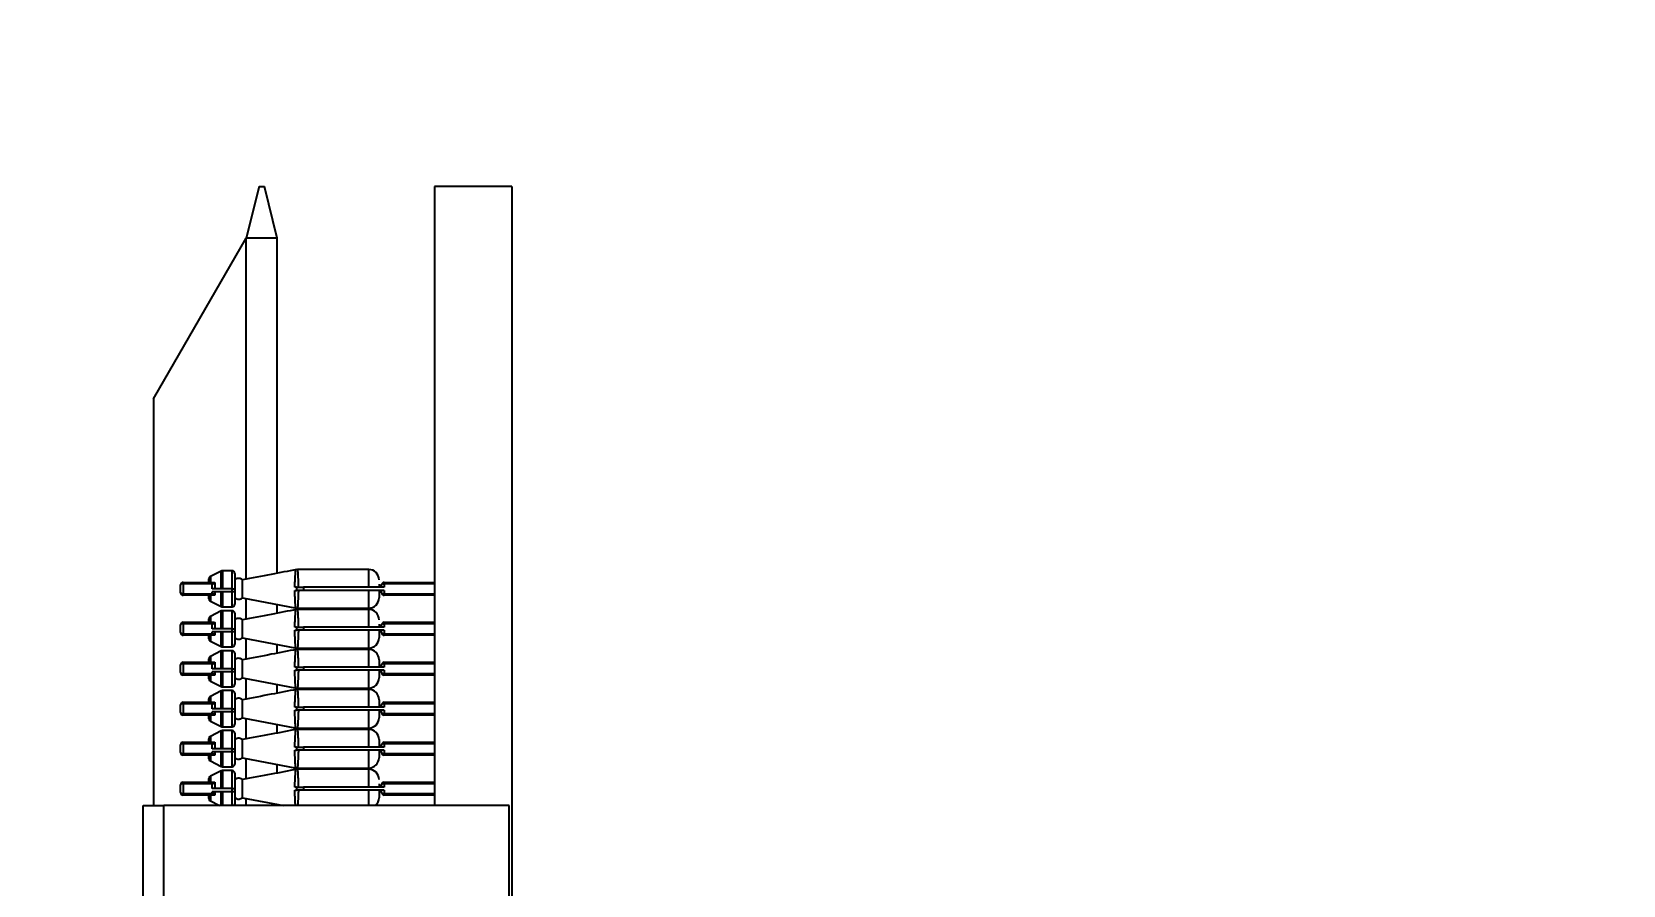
# Model space of a CAD drawing. Header units: millimetres. Extents: x 10 to 584, y 10 to 410.
# Drawn here: x 103.39 to 123.98, y 326.15 to 337.18 of the extents above; entities that cross this region are included whole.
import ezdxf

# ---------------------------------------------------------------- set-up
doc = ezdxf.new("R2010")
doc.units = ezdxf.units.MM
doc.layers.add('2', color=1, linetype='Continuous')
doc.styles.add('SLDTEXTSTYLE0', font='TXT', dxfattribs={"width": 0.7})
doc.dimstyles.new('SLDDIMSTYLE0', dxfattribs={"dimtxt": 3.5, "dimasz": 3.5, "dimexe": 0, "dimexo": 0.0625, "dimgap": 0.875, "dimtad": 1, "dimlfac": 15, "dimrnd": 1e-09, "dimzin": 12, "dimdsep": 46, "dimtxsty": 'SLDTEXTSTYLE0', "dimsah": 1, "dimcen": 0.09, "dimadec": 0, "dimazin": 3, "dimtfac": 1, "dimtofl": 0, "dimtmove": 0, "dimatfit": 3, "dimfxl": 0, "dimfrac": 2, "dimtolj": 1, "dimtzin": 12, "dimarcsym": 0})

# ---------------------------------------------------------------- blocks, each defined once
blk = doc.blocks.new('_D')
at = {"layer": '2', "color": 1}
for p, q in [((167.502, 346.778), (43.502, 346.778)), ((44.502, 346.778), (44.502, 225.845)), ((181.576, 225.845), (43.502, 225.845))]:
    blk.add_line(p, q, dxfattribs=at)
for points in [[(44.502, 346.778), (43.963, 343.278), (45.04, 343.278)], [(44.502, 225.845), (45.04, 229.345), (43.963, 229.345)]]:
    blk.add_solid(points, dxfattribs=at)
at = {"layer": '2', "color": 1, "insert": (39.99, 278.663), "char_height": 3.5, "attachment_point": 1, "rotation": 90, "style": 'SLDTEXTSTYLE0'}
blk.add_mtext('1814', dxfattribs=at)

msp = doc.modelspace()

# ---------------------------------------------------------------- linework, layer by layer
at = {"color": 7, "linetype": 'Continuous', "lineweight": 25}
for p, q in [((106.33516, 335.17831), (106.16849, 334.51165)), ((106.33516, 335.17831), (106.40183, 335.17831)), ((106.56849, 334.51165), (106.40183, 335.17831)), ((109.60183, 335.17831), (108.60183, 335.17831)), ((108.60183, 335.17831), (108.60183, 327.17742)), ((109.60183, 335.17831), (109.60183, 298.67831)), ((104.96849, 332.43319), (106.16849, 334.51165)), ((106.16849, 330.10435), (106.16849, 334.51165)), ((106.56849, 334.51165), (106.16849, 334.51165)), ((106.56849, 330.17977), (106.56849, 334.51165)), ((104.96849, 332.43319), (104.96849, 327.17742)), ((105.84479, 330.20813), (105.70359, 330.13753)), ((105.98516, 330.21165), (105.85969, 330.21165)), ((106.01849, 330.17831), (106.01849, 329.97831)), ((106.80585, 330.2238), (106.80594, 330.2258)), ((106.83141, 330.22733), (106.80619, 330.22392)), ((107.75183, 330.22831), (106.83128, 330.22831)), ((105.31849, 330.02784), (105.31849, 330.02831)), ((105.31849, 329.92879), (105.31849, 330.02784)), ((105.31849, 329.92831), (105.31849, 329.92879)), ((105.35183, 330.06165), (105.35183, 330.04165)), ((105.35183, 330.06165), (105.7568, 330.06165)), ((105.35183, 330.04165), (105.35183, 329.91498)), ((105.72625, 330.04165), (105.35183, 330.04165)), ((105.68516, 330.06165), (105.68516, 330.10771)), ((105.72625, 329.97831), (105.72625, 330.04165)), ((105.98516, 329.97831), (105.72625, 329.97831)), ((105.72625, 329.91498), (105.72625, 329.93831)), ((105.98516, 329.93831), (105.72625, 329.93831)), ((105.7568, 330.06165), (105.75934, 330.06165)), ((105.75934, 330.06165), (105.75958, 330.06145)), ((105.75958, 330.06145), (105.75958, 329.97831)), ((105.75958, 329.93831), (105.75958, 329.89518)), ((105.98516, 329.93831), (105.98516, 329.97831)), ((105.98516, 329.97831), (106.01849, 329.97831)), ((106.01849, 329.93831), (105.98516, 329.93831)), ((106.01849, 329.97831), (106.01849, 329.93831)), ((106.01849, 329.93831), (106.01849, 329.77831)), ((106.79662, 329.95831), (106.81849, 329.95831)), ((106.81849, 329.99831), (106.79671, 329.99831)), ((106.81849, 329.99831), (106.81849, 329.95831)), ((107.95183, 329.99831), (106.90968, 329.99831)), ((107.95183, 329.95831), (106.90968, 329.95831)), ((107.91849, 329.99831), (107.91849, 330.02831)), ((107.91849, 329.92831), (107.91849, 329.95831)), ((107.95183, 330.06165), (108.60183, 330.06165)), ((107.95183, 330.04165), (107.95183, 329.99831)), ((108.60183, 330.04165), (107.95183, 330.04165)), ((107.95183, 329.95831), (107.95183, 329.91498)), ((105.35183, 329.91498), (105.35183, 329.89498)), ((105.35183, 329.91498), (105.72625, 329.91498)), ((105.7568, 329.89498), (105.35183, 329.89498)), ((105.68516, 329.84892), (105.68516, 329.89498)), ((105.70359, 329.8191), (105.84479, 329.7485)), ((105.75934, 329.89498), (105.7568, 329.89498)), ((105.75958, 329.89518), (105.75934, 329.89498)), ((105.85969, 329.74498), (105.98516, 329.74498)), ((106.11849, 329.86165), (106.81849, 329.72847)), ((106.16849, 329.58768), (106.16849, 329.85214)), ((106.56849, 329.6631), (106.56849, 329.77604)), ((106.80585, 329.73275), (106.80594, 329.73082)), ((106.83141, 329.71067), (106.80619, 329.70726)), ((106.83128, 329.72831), (107.75183, 329.72831)), ((107.75183, 329.71165), (106.83128, 329.71165)), ((107.95183, 329.91498), (108.60183, 329.91498)), ((108.60183, 329.89498), (107.95183, 329.89498)), ((105.31849, 329.51117), (105.31849, 329.51165)), ((105.31849, 329.41212), (105.31849, 329.51117)), ((105.35183, 329.54498), (105.35183, 329.52498)), ((105.35183, 329.54498), (105.7568, 329.54498)), ((105.72625, 329.52498), (105.35183, 329.52498)), ((105.35183, 329.52498), (105.35183, 329.39831)), ((105.68516, 329.54498), (105.68516, 329.59105)), ((105.84479, 329.69146), (105.70359, 329.62086)), ((105.72625, 329.46165), (105.72625, 329.52498)), ((105.7568, 329.54498), (105.75934, 329.54498)), ((105.75934, 329.54498), (105.75958, 329.54478)), ((105.75958, 329.54478), (105.75958, 329.46165)), ((105.98516, 329.69498), (105.85969, 329.69498)), ((106.01849, 329.66165), (106.01849, 329.46165)), ((106.80585, 329.70713), (106.80594, 329.70913)), ((107.91849, 329.48165), (107.91849, 329.51165)), ((107.95183, 329.54498), (108.60183, 329.54498)), ((108.60183, 329.52498), (107.95183, 329.52498)), ((107.95183, 329.52498), (107.95183, 329.48165)), ((105.31849, 329.41165), (105.31849, 329.41212)), ((105.35183, 329.39831), (105.35183, 329.37831)), ((105.35183, 329.39831), (105.72625, 329.39831)), ((105.7568, 329.37831), (105.35183, 329.37831)), ((105.68516, 329.33225), (105.68516, 329.37831)), ((105.70359, 329.30243), (105.84479, 329.23183)), ((105.98516, 329.46165), (105.72625, 329.46165)), ((105.72625, 329.39831), (105.72625, 329.42165)), ((105.98516, 329.42165), (105.72625, 329.42165)), ((105.75934, 329.37831), (105.7568, 329.37831)), ((105.75958, 329.37852), (105.75934, 329.37831)), ((105.75958, 329.42165), (105.75958, 329.37852)), ((105.98516, 329.42165), (105.98516, 329.46165)), ((105.98516, 329.46165), (106.01849, 329.46165)), ((106.01849, 329.42165), (105.98516, 329.42165)), ((106.01849, 329.46165), (106.01849, 329.42165)), ((106.01849, 329.42165), (106.01849, 329.26165)), ((106.11849, 329.34498), (106.81849, 329.21181)), ((106.16849, 329.07101), (106.16849, 329.33547)), ((106.79662, 329.44165), (106.81849, 329.44165)), ((106.81849, 329.48165), (106.79671, 329.48165)), ((106.81849, 329.48165), (106.81849, 329.44165)), ((107.95183, 329.48165), (106.90968, 329.48165)), ((107.95183, 329.44165), (106.90968, 329.44165)), ((107.91849, 329.41165), (107.91849, 329.44165)), ((107.95183, 329.44165), (107.95183, 329.39831)), ((107.95183, 329.39831), (108.60183, 329.39831)), ((108.60183, 329.37831), (107.95183, 329.37831)), ((105.84479, 329.17479), (105.70359, 329.10419)), ((105.85969, 329.22831), (105.98516, 329.22831)), ((105.98516, 329.17831), (105.85969, 329.17831)), ((106.01849, 329.14498), (106.01849, 328.94498)), ((106.56849, 329.14643), (106.56849, 329.25937)), ((106.80585, 329.21608), (106.80594, 329.21415)), ((106.80585, 329.19047), (106.80594, 329.19247)), ((106.83141, 329.194), (106.80619, 329.19059)), ((106.83128, 329.21165), (107.75183, 329.21165)), ((107.75183, 329.19498), (106.83128, 329.19498)), ((105.31849, 328.99451), (105.31849, 328.99498)), ((105.31849, 328.89545), (105.31849, 328.99451)), ((105.31849, 328.89498), (105.31849, 328.89545)), ((105.35183, 329.02831), (105.35183, 329.00831)), ((105.35183, 329.02831), (105.7568, 329.02831)), ((105.72625, 329.00831), (105.35183, 329.00831)), ((105.35183, 329.00831), (105.35183, 328.88165)), ((105.68516, 329.02831), (105.68516, 329.07438)), ((105.72625, 328.94498), (105.72625, 329.00831)), ((105.98516, 328.94498), (105.72625, 328.94498)), ((105.72625, 328.88165), (105.72625, 328.90498)), ((105.98516, 328.90498), (105.72625, 328.90498)), ((105.7568, 329.02831), (105.75934, 329.02831)), ((105.75934, 329.02831), (105.75958, 329.02811)), ((105.75958, 329.02811), (105.75958, 328.94498)), ((105.75958, 328.90498), (105.75958, 328.86185)), ((105.98516, 328.90498), (105.98516, 328.94498)), ((105.98516, 328.94498), (106.01849, 328.94498)), ((106.01849, 328.90498), (105.98516, 328.90498)), ((106.01849, 328.94498), (106.01849, 328.90498)), ((106.01849, 328.90498), (106.01849, 328.74498)), ((106.79662, 328.92498), (106.81849, 328.92498)), ((106.81849, 328.96498), (106.79671, 328.96498)), ((106.81849, 328.96498), (106.81849, 328.92498)), ((107.95183, 328.96498), (106.90968, 328.96498)), ((107.95183, 328.92498), (106.90968, 328.92498)), ((107.91849, 328.96498), (107.91849, 328.99498)), ((107.91849, 328.89498), (107.91849, 328.92498)), ((107.95183, 329.02831), (108.60183, 329.02831)), ((107.95183, 329.00831), (107.95183, 328.96498)), ((108.60183, 329.00831), (107.95183, 329.00831)), ((107.95183, 328.92498), (107.95183, 328.88165)), ((105.35183, 328.88165), (105.35183, 328.86165)), ((105.35183, 328.88165), (105.72625, 328.88165)), ((105.7568, 328.86165), (105.35183, 328.86165)), ((105.68516, 328.81558), (105.68516, 328.86165)), ((105.70359, 328.78577), (105.84479, 328.71517)), ((105.75934, 328.86165), (105.7568, 328.86165)), ((105.75958, 328.86185), (105.75934, 328.86165)), ((105.85969, 328.71165), (105.98516, 328.71165)), ((106.11849, 328.82832), (106.81849, 328.69514)), ((106.16849, 328.55435), (106.16849, 328.8188)), ((106.56849, 328.62977), (106.56849, 328.7427)), ((106.80585, 328.69941), (106.80594, 328.69749)), ((106.83128, 328.69498), (107.75183, 328.69498)), ((107.95183, 328.88165), (108.60183, 328.88165)), ((108.60183, 328.86165), (107.95183, 328.86165)), ((105.31849, 328.47784), (105.31849, 328.47831)), ((105.31849, 328.37879), (105.31849, 328.47784)), ((105.35183, 328.51165), (105.35183, 328.49165)), ((105.35183, 328.51165), (105.7568, 328.51165)), ((105.35183, 328.49165), (105.35183, 328.36498)), ((105.72625, 328.49165), (105.35183, 328.49165)), ((105.68516, 328.51165), (105.68516, 328.55771)), ((105.84479, 328.65813), (105.70359, 328.58753)), ((105.72625, 328.42831), (105.72625, 328.49165)), ((105.7568, 328.51165), (105.75934, 328.51165)), ((105.75934, 328.51165), (105.75958, 328.51145)), ((105.75958, 328.51145), (105.75958, 328.42831)), ((105.98516, 328.66165), (105.85969, 328.66165)), ((106.01849, 328.62831), (106.01849, 328.42831)), ((106.80585, 328.6738), (106.80594, 328.6758)), ((106.83141, 328.67733), (106.80619, 328.67392)), ((107.75183, 328.67831), (106.83128, 328.67831)), ((107.91849, 328.44831), (107.91849, 328.47831)), ((107.95183, 328.51165), (108.60183, 328.51165)), ((107.95183, 328.49165), (107.95183, 328.44831)), ((108.60183, 328.49165), (107.95183, 328.49165)), ((105.31849, 328.37831), (105.31849, 328.37879)), ((105.35183, 328.36498), (105.35183, 328.34498)), ((105.35183, 328.36498), (105.72625, 328.36498)), ((105.7568, 328.34498), (105.35183, 328.34498)), ((105.68516, 328.29892), (105.68516, 328.34498)), ((105.98516, 328.42831), (105.72625, 328.42831)), ((105.98516, 328.38831), (105.72625, 328.38831)), ((105.72625, 328.36498), (105.72625, 328.38831)), ((105.75934, 328.34498), (105.7568, 328.34498)), ((105.75958, 328.34518), (105.75934, 328.34498)), ((105.75958, 328.38831), (105.75958, 328.34518)), ((105.98516, 328.38831), (105.98516, 328.42831)), ((105.98516, 328.42831), (106.01849, 328.42831)), ((106.01849, 328.38831), (105.98516, 328.38831)), ((106.01849, 328.42831), (106.01849, 328.38831)), ((106.01849, 328.38831), (106.01849, 328.22831)), ((106.11849, 328.31165), (106.81849, 328.17847)), ((106.16849, 328.03768), (106.16849, 328.30214)), ((106.79662, 328.40831), (106.81849, 328.40831)), ((106.81849, 328.44831), (106.79671, 328.44831)), ((106.81849, 328.44831), (106.81849, 328.40831)), ((107.95183, 328.44831), (106.90968, 328.44831)), ((107.95183, 328.40831), (106.90968, 328.40831)), ((107.91849, 328.37831), (107.91849, 328.40831)), ((107.95183, 328.40831), (107.95183, 328.36498)), ((107.95183, 328.36498), (108.60183, 328.36498)), ((108.60183, 328.34498), (107.95183, 328.34498)), ((105.70359, 328.2691), (105.84479, 328.1985)), ((105.84479, 328.14146), (105.70359, 328.07086)), ((105.85969, 328.19498), (105.98516, 328.19498)), ((105.98516, 328.14498), (105.85969, 328.14498)), ((106.01849, 328.11165), (106.01849, 327.91165)), ((106.56849, 328.1131), (106.56849, 328.22604)), ((106.80585, 328.18275), (106.80594, 328.18082)), ((106.80585, 328.15713), (106.80594, 328.15913)), ((106.83141, 328.16067), (106.80619, 328.15726)), ((106.83128, 328.17831), (107.75183, 328.17831)), ((107.75183, 328.16165), (106.83128, 328.16165)), ((105.31849, 327.96117), (105.31849, 327.96165)), ((105.31849, 327.86212), (105.31849, 327.96117)), ((105.31849, 327.86165), (105.31849, 327.86212)), ((105.35183, 327.99498), (105.35183, 327.97498)), ((105.35183, 327.99498), (105.7568, 327.99498)), ((105.72625, 327.97498), (105.35183, 327.97498)), ((105.35183, 327.97498), (105.35183, 327.84831)), ((105.68516, 327.99498), (105.68516, 328.04105)), ((105.72625, 327.91165), (105.72625, 327.97498)), ((105.98516, 327.91165), (105.72625, 327.91165)), ((105.72625, 327.84831), (105.72625, 327.87165)), ((105.98516, 327.87165), (105.72625, 327.87165)), ((105.7568, 327.99498), (105.75934, 327.99498)), ((105.75934, 327.99498), (105.75958, 327.99478)), ((105.75958, 327.99478), (105.75958, 327.91165)), ((105.75958, 327.87165), (105.75958, 327.82852)), ((105.98516, 327.87165), (105.98516, 327.91165)), ((105.98516, 327.91165), (106.01849, 327.91165)), ((106.01849, 327.87165), (105.98516, 327.87165)), ((106.01849, 327.91165), (106.01849, 327.87165)), ((106.01849, 327.87165), (106.01849, 327.71165)), ((106.79662, 327.89165), (106.81849, 327.89165)), ((106.81849, 327.93165), (106.79671, 327.93165)), ((106.81849, 327.93165), (106.81849, 327.89165)), ((107.95183, 327.93165), (106.90968, 327.93165)), ((107.95183, 327.89165), (106.90968, 327.89165)), ((107.91849, 327.93165), (107.91849, 327.96165)), ((107.91849, 327.86165), (107.91849, 327.89165)), ((107.95183, 327.99498), (108.60183, 327.99498)), ((107.95183, 327.97498), (107.95183, 327.93165)), ((108.60183, 327.97498), (107.95183, 327.97498)), ((107.95183, 327.89165), (107.95183, 327.84831)), ((105.35183, 327.84831), (105.35183, 327.82831)), ((105.35183, 327.84831), (105.72625, 327.84831)), ((105.7568, 327.82831), (105.35183, 327.82831)), ((105.68516, 327.78225), (105.68516, 327.82831)), ((105.70359, 327.75243), (105.84479, 327.68183)), ((105.75934, 327.82831), (105.7568, 327.82831)), ((105.75958, 327.82852), (105.75934, 327.82831)), ((105.85969, 327.67831), (105.98516, 327.67831)), ((106.11849, 327.79498), (106.81849, 327.66181)), ((106.16849, 327.52101), (106.16849, 327.78547)), ((106.56849, 327.59643), (106.56849, 327.70937)), ((106.80585, 327.66608), (106.80594, 327.66415)), ((106.83128, 327.66165), (107.75183, 327.66165)), ((107.95183, 327.84831), (108.60183, 327.84831)), ((108.60183, 327.82831), (107.95183, 327.82831)), ((105.35183, 327.47831), (105.35183, 327.45831)), ((105.35183, 327.47831), (105.7568, 327.47831)), ((105.72625, 327.45831), (105.35183, 327.45831)), ((105.35183, 327.45831), (105.35183, 327.33165)), ((105.68516, 327.47831), (105.68516, 327.52438)), ((105.84479, 327.62479), (105.70359, 327.55419)), ((105.72625, 327.39498), (105.72625, 327.45831)), ((105.7568, 327.47831), (105.75934, 327.47831)), ((105.75934, 327.47831), (105.75958, 327.47811)), ((105.75958, 327.47811), (105.75958, 327.39498)), ((105.98516, 327.62831), (105.85969, 327.62831)), ((106.01849, 327.59498), (106.01849, 327.39498)), ((106.80585, 327.64047), (106.80594, 327.64247)), ((106.83141, 327.644), (106.80619, 327.64059)), ((107.75183, 327.64498), (106.83128, 327.64498)), ((107.95183, 327.47831), (108.60183, 327.47831)), ((107.95183, 327.45831), (107.95183, 327.41498)), ((108.60183, 327.45831), (107.95183, 327.45831)), ((105.31849, 327.44451), (105.31849, 327.44498)), ((105.31849, 327.34545), (105.31849, 327.44451)), ((105.31849, 327.34498), (105.31849, 327.34545)), ((105.35183, 327.33165), (105.72625, 327.33165)), ((105.35183, 327.33165), (105.35183, 327.31165)), ((105.7568, 327.31165), (105.35183, 327.31165)), ((105.68516, 327.26558), (105.68516, 327.31165)), ((105.98516, 327.39498), (105.72625, 327.39498)), ((105.72625, 327.33165), (105.72625, 327.35498)), ((105.98516, 327.35498), (105.72625, 327.35498)), ((105.75934, 327.31165), (105.7568, 327.31165)), ((105.75958, 327.31185), (105.75934, 327.31165)), ((105.75958, 327.35498), (105.75958, 327.31185)), ((105.98516, 327.35498), (105.98516, 327.39498)), ((105.98516, 327.39498), (106.01849, 327.39498)), ((106.01849, 327.35498), (105.98516, 327.35498)), ((106.01849, 327.39498), (106.01849, 327.35498)), ((106.01849, 327.35498), (106.01849, 327.19498)), ((106.11849, 327.27832), (106.64879, 327.17742)), ((106.16849, 327.17742), (106.16849, 327.2688)), ((106.79662, 327.37498), (106.81849, 327.37498)), ((106.81849, 327.41498), (106.79671, 327.41498)), ((106.81849, 327.41498), (106.81849, 327.37498)), ((107.95183, 327.41498), (106.90968, 327.41498)), ((107.95183, 327.37498), (106.90968, 327.37498)), ((107.91849, 327.41498), (107.91849, 327.44498)), ((107.91849, 327.34498), (107.91849, 327.37498)), ((107.95183, 327.37498), (107.95183, 327.33165)), ((107.95183, 327.33165), (108.60183, 327.33165)), ((108.60183, 327.31165), (107.95183, 327.31165)), ((104.83516, 327.17742), (105.10183, 327.17742)), ((104.83516, 325.84409), (104.83516, 327.17742)), ((105.10183, 325.84409), (105.10183, 327.17742)), ((109.56849, 327.17742), (105.10183, 327.17742)), ((105.70359, 327.23577), (105.82027, 327.17742)), ((106.56849, 327.17742), (106.56849, 327.1927)), ((109.56849, 325.84409), (109.56849, 327.17742))]:
    msp.add_line(p, q, dxfattribs=at)
at = {"color": 59, "linetype": 'Continuous', "lineweight": 25}
for p, q in [((105.70359, 330.13753), (105.70359, 330.06165)), ((105.84479, 329.97831), (105.84479, 330.20813)), ((105.85969, 330.21165), (105.85969, 329.97831)), ((105.98516, 329.97831), (105.98516, 330.21165)), ((105.84479, 329.7485), (105.84479, 329.93831)), ((105.85969, 329.93831), (105.85969, 329.74498)), ((105.98516, 329.74498), (105.98516, 329.93831)), ((105.70359, 329.89498), (105.70359, 329.8191)), ((105.70359, 329.62086), (105.70359, 329.54498)), ((105.84479, 329.46165), (105.84479, 329.69146)), ((105.85969, 329.69498), (105.85969, 329.46165)), ((105.98516, 329.46165), (105.98516, 329.69498)), ((105.70359, 329.37831), (105.70359, 329.30243)), ((105.84479, 329.23183), (105.84479, 329.42165)), ((105.85969, 329.42165), (105.85969, 329.22831)), ((105.98516, 329.22831), (105.98516, 329.42165)), ((105.70359, 329.10419), (105.70359, 329.02831)), ((105.84479, 328.94498), (105.84479, 329.17479)), ((105.85969, 329.17831), (105.85969, 328.94498)), ((105.98516, 328.94498), (105.98516, 329.17831)), ((105.84479, 328.71517), (105.84479, 328.90498)), ((105.85969, 328.90498), (105.85969, 328.71165)), ((105.98516, 328.71165), (105.98516, 328.90498)), ((105.70359, 328.86165), (105.70359, 328.78577)), ((105.70359, 328.58753), (105.70359, 328.51165)), ((105.84479, 328.42831), (105.84479, 328.65813)), ((105.85969, 328.66165), (105.85969, 328.42831)), ((105.98516, 328.42831), (105.98516, 328.66165)), ((105.70359, 328.34498), (105.70359, 328.2691)), ((105.84479, 328.1985), (105.84479, 328.38831)), ((105.85969, 328.38831), (105.85969, 328.19498)), ((105.98516, 328.19498), (105.98516, 328.38831)), ((105.70359, 328.07086), (105.70359, 327.99498)), ((105.84479, 327.91165), (105.84479, 328.14146)), ((105.85969, 328.14498), (105.85969, 327.91165)), ((105.98516, 327.91165), (105.98516, 328.14498)), ((105.84479, 327.68183), (105.84479, 327.87165)), ((105.85969, 327.87165), (105.85969, 327.67831)), ((105.98516, 327.67831), (105.98516, 327.87165)), ((105.70359, 327.82831), (105.70359, 327.75243)), ((105.70359, 327.55419), (105.70359, 327.47831)), ((105.84479, 327.39498), (105.84479, 327.62479)), ((105.85969, 327.62831), (105.85969, 327.39498)), ((105.98516, 327.39498), (105.98516, 327.62831)), ((105.70359, 327.31165), (105.70359, 327.23577)), ((105.84479, 327.17742), (105.84479, 327.35498)), ((105.85969, 327.35498), (105.85969, 327.17742)), ((105.98516, 327.17742), (105.98516, 327.35498))]:
    msp.add_line(p, q, dxfattribs=at)
at = {"color": 7, "linetype": 'Continuous', "lineweight": 25}
for centre, radius, start, end in [((105.71849, 330.10771), 0.03333, 116.565051, 180), ((105.85969, 330.17831), 0.03333, 90, 116.565051), ((105.98516, 330.17831), 0.03333, 0, 90), ((107.75183, 330.09498), 0.13333, 0, 89.982121), ((105.35183, 330.02831), 0.03333, 90, 180), ((105.35183, 329.92831), 0.03333, 180, 270), ((105.72625, 330.07498), 0.03333, 270, 336.421822), ((107.95183, 330.02831), 0.03333, 135.572996, 180), ((107.95183, 329.92831), 0.03333, 180, 224.427004), ((107.95183, 330.02831), 0.03333, 90, 135.572996), ((107.95183, 330.07498), 0.03333, 224.427004, 270), ((105.71849, 329.84892), 0.03333, 180, 243.434949), ((105.72625, 329.88165), 0.03333, 23.578178, 90), ((105.85969, 329.77831), 0.03333, 243.434949, 270), ((105.98516, 329.77831), 0.03333, 270, 0), ((107.75183, 329.86165), 0.13333, 269.982121, 0), ((107.75183, 329.57831), 0.13333, 0, 89.982121), ((107.95183, 329.88165), 0.03333, 90, 135.572996), ((107.95183, 329.92831), 0.03333, 224.427004, 270), ((105.35183, 329.51165), 0.03333, 90, 180), ((105.71849, 329.59105), 0.03333, 116.565051, 180), ((105.72625, 329.55831), 0.03333, 270, 336.421822), ((105.85969, 329.66165), 0.03333, 90, 116.565051), ((105.98516, 329.66165), 0.03333, 0, 90), ((107.95183, 329.51165), 0.03333, 135.572996, 180), ((107.95183, 329.51165), 0.03333, 90, 135.572996), ((107.95183, 329.55831), 0.03333, 224.427004, 270), ((105.35183, 329.41165), 0.03333, 180, 270), ((105.71849, 329.33225), 0.03333, 180, 243.434949), ((105.72625, 329.36498), 0.03333, 23.578178, 90), ((107.75183, 329.34498), 0.13333, 269.982121, 0), ((107.95183, 329.41165), 0.03333, 180, 224.427004), ((107.95183, 329.36498), 0.03333, 90, 135.572996), ((107.95183, 329.41165), 0.03333, 224.427004, 270), ((105.71849, 329.07438), 0.03333, 116.565051, 180), ((105.85969, 329.26165), 0.03333, 243.434949, 270), ((105.85969, 329.14498), 0.03333, 90, 116.565051), ((105.98516, 329.26165), 0.03333, 270, 0), ((105.98516, 329.14498), 0.03333, 0, 90), ((107.75183, 329.06165), 0.13333, 0, 89.982121), ((105.35183, 328.99498), 0.03333, 90, 180), ((105.35183, 328.89498), 0.03333, 180, 270), ((105.72625, 329.04165), 0.03333, 270, 336.421822), ((107.95183, 328.99498), 0.03333, 135.572996, 180), ((107.95183, 328.89498), 0.03333, 180, 224.427004), ((107.95183, 328.99498), 0.03333, 90, 135.572996), ((107.95183, 329.04165), 0.03333, 224.427004, 270), ((105.71849, 328.81558), 0.03333, 180, 243.434949), ((105.72625, 328.84831), 0.03333, 23.578178, 90), ((105.85969, 328.74498), 0.03333, 243.434949, 270), ((105.98516, 328.74498), 0.03333, 270, 0), ((107.75183, 328.82831), 0.13333, 269.982121, 0), ((107.95183, 328.84831), 0.03333, 90, 135.572996), ((107.95183, 328.89498), 0.03333, 224.427004, 270), ((105.35183, 328.47831), 0.03333, 90, 180), ((105.71849, 328.55771), 0.03333, 116.565051, 180), ((105.72625, 328.52498), 0.03333, 270, 336.421822), ((105.85969, 328.62831), 0.03333, 90, 116.565051), ((105.98516, 328.62831), 0.03333, 0, 90), ((107.75183, 328.54498), 0.13333, 0, 89.982121), ((107.95183, 328.47831), 0.03333, 135.572996, 180), ((107.95183, 328.47831), 0.03333, 90, 135.572996), ((107.95183, 328.52498), 0.03333, 224.427004, 270), ((105.35183, 328.37831), 0.03333, 180, 270), ((105.71849, 328.29892), 0.03333, 180, 243.434949), ((105.72625, 328.33165), 0.03333, 23.578178, 90), ((107.75183, 328.31165), 0.13333, 269.982121, 0), ((107.95183, 328.37831), 0.03333, 180, 224.427004), ((107.95183, 328.33165), 0.03333, 90, 135.572996), ((107.95183, 328.37831), 0.03333, 224.427004, 270), ((105.71849, 328.04105), 0.03333, 116.565051, 180), ((105.85969, 328.22831), 0.03333, 243.434949, 270), ((105.85969, 328.11165), 0.03333, 90, 116.565051), ((105.98516, 328.22831), 0.03333, 270, 0), ((105.98516, 328.11165), 0.03333, 0, 90), ((107.75183, 328.02831), 0.13333, 0, 89.982121), ((105.35183, 327.96165), 0.03333, 90, 180), ((105.35183, 327.86165), 0.03333, 180, 270), ((105.72625, 328.00831), 0.03333, 270, 336.421822), ((107.95183, 327.96165), 0.03333, 135.572996, 180), ((107.95183, 327.86165), 0.03333, 180, 224.427004), ((107.95183, 327.96165), 0.03333, 90, 135.572996), ((107.95183, 328.00831), 0.03333, 224.427004, 270), ((105.71849, 327.78225), 0.03333, 180, 243.434949), ((105.72625, 327.81498), 0.03333, 23.578178, 90), ((105.85969, 327.71165), 0.03333, 243.434949, 270), ((105.98516, 327.71165), 0.03333, 270, 0), ((107.75183, 327.79498), 0.13333, 269.982121, 0), ((107.95183, 327.81498), 0.03333, 90, 135.572996), ((107.95183, 327.86165), 0.03333, 224.427004, 270), ((105.35183, 327.44498), 0.03333, 90, 180), ((105.71849, 327.52438), 0.03333, 116.565051, 180), ((105.72625, 327.49165), 0.03333, 270, 336.421822), ((105.85969, 327.59498), 0.03333, 90, 116.565051), ((105.98516, 327.59498), 0.03333, 0, 90), ((107.75183, 327.51165), 0.13333, 0, 89.982121), ((107.95183, 327.44498), 0.03333, 135.572996, 180), ((107.95183, 327.44498), 0.03333, 90, 135.572996), ((107.95183, 327.49165), 0.03333, 224.427004, 270), ((105.35183, 327.34498), 0.03333, 180, 270), ((105.71849, 327.26558), 0.03333, 180, 243.434949), ((105.72625, 327.29831), 0.03333, 23.578178, 90), ((107.75183, 327.27831), 0.13333, 310.828761, 0), ((107.95183, 327.34498), 0.03333, 180, 224.427004), ((107.95183, 327.29831), 0.03333, 90, 135.572996), ((107.95183, 327.34498), 0.03333, 224.427004, 270), ((105.98516, 327.19498), 0.03333, 328.21941, 0)]:
    msp.add_arc(centre, radius, start, end, dxfattribs=at)
for centre, start_param, end_param in [((105.35183, 330.02784), 1.57079633, 3.14159265), ((105.35183, 329.92879), 3.14159265, 4.71238898), ((105.35183, 329.51117), 1.57079633, 3.14159265), ((105.35183, 329.41212), 3.14159265, 4.71238898), ((105.35183, 328.99451), 1.57079633, 3.14159265), ((105.35183, 328.89545), 3.14159265, 4.71238898), ((105.35183, 328.47784), 1.57079633, 3.14159265), ((105.35183, 328.37879), 3.14159265, 4.71238898), ((105.35183, 327.96117), 1.57079633, 3.14159265), ((105.35183, 327.86212), 3.14159265, 4.71238898), ((105.35183, 327.44451), 1.57079633, 3.14159265), ((105.35183, 327.34545), 3.14159265, 4.71238898)]:
    msp.add_ellipse(centre, major_axis=(0.03333, 0), ratio=0.41421356, start_param=start_param, end_param=end_param, dxfattribs=at)
for points, knots in [([(106.81849, 330.22816), (106.70924, 330.20685), (106.47591, 330.16135), (106.24257, 330.11802), (106.11849, 330.09498)], [0, 0, 0, 0, 0.46823352, 1, 1, 1, 1]), ([(106.11849, 330.09498), (106.10955, 330.10067), (106.09261, 330.11145), (106.06439, 330.11462), (106.03928, 330.10833), (106.02568, 330.09959), (106.01849, 330.09498)], [0, 0, 0, 0, 0.2916196, 0.55270692, 0.76371042, 1, 1, 1, 1]), ([(106.11849, 329.97831), (106.11849, 329.9936), (106.11849, 330.02418), (106.11849, 330.06273), (106.11849, 330.08964), (106.11849, 330.09314), (106.11849, 330.09488)], [0, 0, 0, 0, 0.25069943, 0.50139886, 0.75209829, 1, 1, 1, 1]), ([(106.11849, 329.86173), (106.11849, 329.8617), (106.11849, 329.85869), (106.11849, 329.86907), (106.11849, 329.89331), (106.11849, 329.9326), (106.11849, 329.96307), (106.11849, 329.97831)], [0, 0, 0, 0, 0.00241105, 0.25180828, 0.50120552, 0.75060276, 1, 1, 1, 1]), ([(106.81849, 329.99831), (106.83075, 329.99831), (106.85527, 329.99831), (106.88872, 329.99831), (106.90673, 329.99831), (106.90968, 329.99831)], [0, 0, 0, 0, 0.45548462, 0.91070249, 1, 1, 1, 1]), ([(106.90968, 329.95831), (106.89424, 329.95831), (106.86333, 329.95831), (106.8336, 329.95831), (106.82024, 329.95831), (106.81849, 329.95831)], [0, 0, 0, 0, 0.46482772, 0.93020447, 1, 1, 1, 1]), ([(107.88516, 330.0389), (107.88516, 330.03154), (107.88516, 330.02021), (107.88516, 330.004), (107.88516, 329.99831)], [0, 0, 0, 0, 0.64882763, 1, 1, 1, 1]), ([(107.88516, 329.95831), (107.88516, 329.95341), (107.88516, 329.93241), (107.88516, 329.90563), (107.88516, 329.87048), (107.88516, 329.86529), (107.88516, 329.86165)], [0, 0, 0, 0, 0.065791117, 0.282110257, 0.496791855, 1, 1, 1, 1]), ([(106.01849, 329.86165), (106.02758, 329.85596), (106.04473, 329.84524), (106.07303, 329.84199), (106.09804, 329.84827), (106.11143, 329.85703), (106.11849, 329.86165)], [0, 0, 0, 0, 0.29515943, 0.55712461, 0.76668025, 1, 1, 1, 1]), ([(106.81849, 329.71149), (106.70924, 329.69018), (106.47591, 329.64468), (106.24257, 329.60135), (106.11849, 329.57831)], [0, 0, 0, 0, 0.46823352, 1, 1, 1, 1]), ([(106.80637, 329.73237), (106.8104, 329.73084), (106.81843, 329.72776), (106.82689, 329.72934), (106.83111, 329.73013)], [0, 0, 0, 0, 0.50050372, 1, 1, 1, 1]), ([(106.11849, 329.57831), (106.10955, 329.584), (106.09261, 329.59478), (106.06439, 329.59796), (106.03928, 329.59166), (106.02568, 329.58293), (106.01849, 329.57831)], [0, 0, 0, 0, 0.2916196, 0.55270692, 0.76371042, 1, 1, 1, 1]), ([(106.11849, 329.46165), (106.11849, 329.47694), (106.11849, 329.50751), (106.11849, 329.54607), (106.11849, 329.57297), (106.11849, 329.57647), (106.11849, 329.57821)], [0, 0, 0, 0, 0.25069943, 0.50139886, 0.75209829, 1, 1, 1, 1]), ([(107.88516, 329.52223), (107.88516, 329.51488), (107.88516, 329.50354), (107.88516, 329.48734), (107.88516, 329.48165)], [0, 0, 0, 0, 0.64882763, 1, 1, 1, 1]), ([(106.01849, 329.34498), (106.02758, 329.3393), (106.04473, 329.32857), (106.07303, 329.32532), (106.09804, 329.3316), (106.11143, 329.34036), (106.11849, 329.34498)], [0, 0, 0, 0, 0.29515943, 0.55712461, 0.76668025, 1, 1, 1, 1]), ([(106.11849, 329.34507), (106.11849, 329.34504), (106.11849, 329.34202), (106.11849, 329.3524), (106.11849, 329.37664), (106.11849, 329.41593), (106.11849, 329.44641), (106.11849, 329.46165)], [0, 0, 0, 0, 0.00241105, 0.25180828, 0.50120552, 0.75060276, 1, 1, 1, 1]), ([(106.81849, 329.48165), (106.83075, 329.48165), (106.85527, 329.48165), (106.88872, 329.48165), (106.90673, 329.48165), (106.90968, 329.48165)], [0, 0, 0, 0, 0.45548462, 0.91070249, 1, 1, 1, 1]), ([(106.90968, 329.44165), (106.89424, 329.44165), (106.86333, 329.44165), (106.8336, 329.44165), (106.82024, 329.44165), (106.81849, 329.44165)], [0, 0, 0, 0, 0.46482772, 0.93020447, 1, 1, 1, 1]), ([(107.88516, 329.44165), (107.88516, 329.43675), (107.88516, 329.41574), (107.88516, 329.38896), (107.88516, 329.35382), (107.88516, 329.34862), (107.88516, 329.34498)], [0, 0, 0, 0, 0.065791117, 0.282110257, 0.496791855, 1, 1, 1, 1]), ([(106.81849, 329.19482), (106.70924, 329.17352), (106.47591, 329.12802), (106.24257, 329.08469), (106.11849, 329.06165)], [0, 0, 0, 0, 0.46823352, 1, 1, 1, 1]), ([(106.80637, 329.21571), (106.8104, 329.21417), (106.81843, 329.2111), (106.82689, 329.21267), (106.83111, 329.21346)], [0, 0, 0, 0, 0.50050372, 1, 1, 1, 1]), ([(106.11849, 329.06165), (106.10955, 329.06733), (106.09261, 329.07811), (106.06439, 329.08129), (106.03928, 329.07499), (106.02568, 329.06626), (106.01849, 329.06165)], [0, 0, 0, 0, 0.2916196, 0.55270692, 0.76371042, 1, 1, 1, 1]), ([(106.11849, 328.94498), (106.11849, 328.96027), (106.11849, 328.99084), (106.11849, 329.0294), (106.11849, 329.05631), (106.11849, 329.05981), (106.11849, 329.06155)], [0, 0, 0, 0, 0.25069943, 0.50139886, 0.75209829, 1, 1, 1, 1]), ([(106.11849, 328.8284), (106.11849, 328.82837), (106.11849, 328.82536), (106.11849, 328.83574), (106.11849, 328.85998), (106.11849, 328.89926), (106.11849, 328.92974), (106.11849, 328.94498)], [0, 0, 0, 0, 0.00241105, 0.25180828, 0.50120552, 0.75060276, 1, 1, 1, 1]), ([(106.81849, 328.96498), (106.83075, 328.96498), (106.85527, 328.96498), (106.88872, 328.96498), (106.90673, 328.96498), (106.90968, 328.96498)], [0, 0, 0, 0, 0.45548462, 0.91070249, 1, 1, 1, 1]), ([(106.90968, 328.92498), (106.89424, 328.92498), (106.86333, 328.92498), (106.8336, 328.92498), (106.82024, 328.92498), (106.81849, 328.92498)], [0, 0, 0, 0, 0.464827721, 0.930204469, 1, 1, 1, 1]), ([(107.88516, 329.06165), (107.88516, 329.05895), (107.88516, 329.05419), (107.88516, 329.02109), (107.88516, 328.98937), (107.88516, 328.97062), (107.88516, 328.96498)], [0, 0, 0, 0, 0.42418295, 0.74717943, 0.92402221, 1, 1, 1, 1]), ([(107.88516, 328.92498), (107.88516, 328.92008), (107.88516, 328.89907), (107.88516, 328.87229), (107.88516, 328.83715), (107.88516, 328.83196), (107.88516, 328.82831)], [0, 0, 0, 0, 0.065791117, 0.282110257, 0.496791855, 1, 1, 1, 1]), ([(106.01849, 328.82831), (106.02758, 328.82263), (106.04473, 328.8119), (106.07303, 328.80866), (106.09804, 328.81493), (106.11143, 328.8237), (106.11849, 328.82831)], [0, 0, 0, 0, 0.29515943, 0.55712461, 0.76668025, 1, 1, 1, 1]), ([(106.80637, 328.69904), (106.8104, 328.6975), (106.81843, 328.69443), (106.82689, 328.696), (106.83111, 328.69679)], [0, 0, 0, 0, 0.50050372, 1, 1, 1, 1]), ([(106.11849, 328.54498), (106.10955, 328.55067), (106.09261, 328.56145), (106.06439, 328.56462), (106.03928, 328.55833), (106.02568, 328.54959), (106.01849, 328.54498)], [0, 0, 0, 0, 0.2916196, 0.55270692, 0.76371042, 1, 1, 1, 1]), ([(106.81849, 328.67816), (106.70924, 328.65685), (106.47591, 328.61135), (106.24257, 328.56802), (106.11849, 328.54498)], [0, 0, 0, 0, 0.46823352, 1, 1, 1, 1]), ([(106.11849, 328.42831), (106.11849, 328.4436), (106.11849, 328.47418), (106.11849, 328.51273), (106.11849, 328.53964), (106.11849, 328.54314), (106.11849, 328.54488)], [0, 0, 0, 0, 0.25069943, 0.50139886, 0.75209829, 1, 1, 1, 1]), ([(107.88516, 328.54498), (107.88516, 328.54228), (107.88516, 328.53752), (107.88516, 328.50442), (107.88516, 328.4727), (107.88516, 328.45395), (107.88516, 328.44831)], [0, 0, 0, 0, 0.42418295, 0.74717943, 0.92402221, 1, 1, 1, 1]), ([(106.01849, 328.31165), (106.02758, 328.30596), (106.04473, 328.29524), (106.07303, 328.29199), (106.09804, 328.29827), (106.11143, 328.30703), (106.11849, 328.31165)], [0, 0, 0, 0, 0.29515943, 0.55712461, 0.76668025, 1, 1, 1, 1]), ([(106.11849, 328.31173), (106.11849, 328.3117), (106.11849, 328.30869), (106.11849, 328.31907), (106.11849, 328.34331), (106.11849, 328.3826), (106.11849, 328.41307), (106.11849, 328.42831)], [0, 0, 0, 0, 0.00241105, 0.25180828, 0.50120552, 0.75060276, 1, 1, 1, 1]), ([(106.81849, 328.44831), (106.83075, 328.44831), (106.85527, 328.44831), (106.88872, 328.44831), (106.90673, 328.44831), (106.90968, 328.44831)], [0, 0, 0, 0, 0.45548462, 0.91070249, 1, 1, 1, 1]), ([(106.90968, 328.40831), (106.89424, 328.40831), (106.86333, 328.40831), (106.8336, 328.40831), (106.82024, 328.40831), (106.81849, 328.40831)], [0, 0, 0, 0, 0.464827721, 0.930204469, 1, 1, 1, 1]), ([(107.88516, 328.40831), (107.88516, 328.40341), (107.88516, 328.38241), (107.88516, 328.35563), (107.88516, 328.32048), (107.88516, 328.31529), (107.88516, 328.31165)], [0, 0, 0, 0, 0.065791117, 0.282110257, 0.496791855, 1, 1, 1, 1]), ([(106.81849, 328.16149), (106.70924, 328.14018), (106.47591, 328.09468), (106.24257, 328.05135), (106.11849, 328.02831)], [0, 0, 0, 0, 0.46823352, 1, 1, 1, 1]), ([(106.80637, 328.18237), (106.8104, 328.18084), (106.81843, 328.17776), (106.82689, 328.17934), (106.83111, 328.18013)], [0, 0, 0, 0, 0.50050372, 1, 1, 1, 1]), ([(106.11849, 328.02831), (106.10955, 328.034), (106.09261, 328.04478), (106.06439, 328.04796), (106.03928, 328.04166), (106.02568, 328.03293), (106.01849, 328.02831)], [0, 0, 0, 0, 0.2916196, 0.55270692, 0.76371042, 1, 1, 1, 1]), ([(106.11849, 327.91165), (106.11849, 327.92694), (106.11849, 327.95751), (106.11849, 327.99607), (106.11849, 328.02297), (106.11849, 328.02647), (106.11849, 328.02821)], [0, 0, 0, 0, 0.25069943, 0.50139886, 0.75209829, 1, 1, 1, 1]), ([(106.11849, 327.79507), (106.11849, 327.79504), (106.11849, 327.79202), (106.11849, 327.8024), (106.11849, 327.82664), (106.11849, 327.86593), (106.11849, 327.89641), (106.11849, 327.91165)], [0, 0, 0, 0, 0.00241105, 0.25180828, 0.50120552, 0.75060276, 1, 1, 1, 1]), ([(106.81849, 327.93165), (106.83075, 327.93165), (106.85527, 327.93165), (106.88872, 327.93165), (106.90673, 327.93165), (106.90968, 327.93165)], [0, 0, 0, 0, 0.45548462, 0.91070249, 1, 1, 1, 1]), ([(106.90968, 327.89165), (106.89424, 327.89165), (106.86333, 327.89165), (106.8336, 327.89165), (106.82024, 327.89165), (106.81849, 327.89165)], [0, 0, 0, 0, 0.464827721, 0.930204469, 1, 1, 1, 1]), ([(107.88516, 328.02831), (107.88516, 328.02561), (107.88516, 328.02085), (107.88516, 327.98775), (107.88516, 327.95603), (107.88516, 327.93728), (107.88516, 327.93165)], [0, 0, 0, 0, 0.42418295, 0.74717943, 0.92402221, 1, 1, 1, 1]), ([(107.88516, 327.89165), (107.88516, 327.88675), (107.88516, 327.86574), (107.88516, 327.83896), (107.88516, 327.80382), (107.88516, 327.79862), (107.88516, 327.79498)], [0, 0, 0, 0, 0.065791117, 0.282110257, 0.496791855, 1, 1, 1, 1]), ([(106.01849, 327.79498), (106.02758, 327.7893), (106.04473, 327.77857), (106.07303, 327.77532), (106.09804, 327.7816), (106.11143, 327.79036), (106.11849, 327.79498)], [0, 0, 0, 0, 0.29515943, 0.55712461, 0.76668025, 1, 1, 1, 1]), ([(106.80637, 327.66571), (106.8104, 327.66417), (106.81843, 327.6611), (106.82689, 327.66267), (106.83111, 327.66346)], [0, 0, 0, 0, 0.50050372, 1, 1, 1, 1]), ([(106.11849, 327.51165), (106.10955, 327.51733), (106.09261, 327.52811), (106.06439, 327.53129), (106.03928, 327.52499), (106.02568, 327.51626), (106.01849, 327.51165)], [0, 0, 0, 0, 0.2916196, 0.55270692, 0.76371042, 1, 1, 1, 1]), ([(106.81849, 327.64482), (106.70924, 327.62352), (106.47591, 327.57802), (106.24257, 327.53469), (106.11849, 327.51165)], [0, 0, 0, 0, 0.46823352, 1, 1, 1, 1]), ([(106.11849, 327.39498), (106.11849, 327.41027), (106.11849, 327.44084), (106.11849, 327.4794), (106.11849, 327.50631), (106.11849, 327.50981), (106.11849, 327.51155)], [0, 0, 0, 0, 0.25069943, 0.50139886, 0.75209829, 1, 1, 1, 1]), ([(107.88516, 327.45557), (107.88516, 327.44821), (107.88516, 327.43687), (107.88516, 327.42067), (107.88516, 327.41498)], [0, 0, 0, 0, 0.64882763, 1, 1, 1, 1]), ([(106.01849, 327.27831), (106.02758, 327.27263), (106.04473, 327.2619), (106.07303, 327.25866), (106.09804, 327.26493), (106.11143, 327.2737), (106.11849, 327.27831)], [0, 0, 0, 0, 0.29515943, 0.55712461, 0.76668025, 1, 1, 1, 1]), ([(106.11849, 327.2784), (106.11849, 327.27837), (106.11849, 327.27536), (106.11849, 327.28574), (106.11849, 327.30998), (106.11849, 327.34926), (106.11849, 327.37974), (106.11849, 327.39498)], [0, 0, 0, 0, 0.00241105, 0.25180828, 0.50120552, 0.75060276, 1, 1, 1, 1]), ([(106.81849, 327.41498), (106.83075, 327.41498), (106.85527, 327.41498), (106.88872, 327.41498), (106.90673, 327.41498), (106.90968, 327.41498)], [0, 0, 0, 0, 0.45548462, 0.91070249, 1, 1, 1, 1]), ([(106.90968, 327.37498), (106.89424, 327.37498), (106.86333, 327.37498), (106.8336, 327.37498), (106.82024, 327.37498), (106.81849, 327.37498)], [0, 0, 0, 0, 0.464827721, 0.930204469, 1, 1, 1, 1]), ([(107.88516, 327.37498), (107.88516, 327.37008), (107.88516, 327.34907), (107.88516, 327.32229), (107.88516, 327.28715), (107.88516, 327.28196), (107.88516, 327.27831)], [0, 0, 0, 0, 0.065791117, 0.282110257, 0.496791855, 1, 1, 1, 1])]:
    msp.add_open_spline(points, degree=3, knots=knots, dxfattribs=at)
at = {"color": 59, "linetype": 'Continuous', "lineweight": 25}
for points, knots in [([(106.79671, 329.99831), (106.79687, 330.00935), (106.79733, 330.04079), (106.79945, 330.09462), (106.80266, 330.15708), (106.80547, 330.21172), (106.80572, 330.2195), (106.80585, 330.2238)], [0, 0, 0, 0, 0.07522323, 0.21420289, 0.39996089, 0.66787957, 1, 1, 1, 1]), ([(106.83128, 330.22831), (106.83128, 330.22831), (106.83068, 330.23761), (106.83153, 330.22051), (106.83238, 330.20341)], [0, 0, 0, 0, 0.0001642, 1, 1, 1, 1]), ([(106.83128, 330.22831), (106.83128, 330.22831), (106.83068, 330.23761), (106.83192, 330.21123), (106.83461, 330.162), (106.8381, 330.10046), (106.84072, 330.04578), (106.84137, 330.01168), (106.84162, 329.99831)], [0, 0, 0, 0, 0.00005677, 0.34573148, 0.60121253, 0.77792936, 0.91299104, 1, 1, 1, 1]), ([(106.83128, 330.22831), (106.83128, 330.22831), (106.83068, 330.23761), (106.83153, 330.22051), (106.83238, 330.20341)], [0, 0, 0, 0, 0.000164199, 1, 1, 1, 1]), ([(107.75183, 329.99831), (107.75183, 330.01339), (107.75183, 330.04955), (107.75183, 330.10611), (107.75183, 330.16692), (107.75183, 330.21753), (107.75183, 330.22452), (107.75183, 330.22831)], [0, 0, 0, 0, 0.09826854, 0.23563942, 0.41826385, 0.68415667, 1, 1, 1, 1]), ([(106.80594, 329.73082), (106.80594, 329.73079), (106.80634, 329.72132), (106.80487, 329.74653), (106.80212, 329.79673), (106.79944, 329.84813), (106.79719, 329.90915), (106.79681, 329.94156), (106.79662, 329.95831)], [0, 0, 0, 0, 0.00104785, 0.39242379, 0.54187249, 0.78506344, 0.88885658, 1, 1, 1, 1]), ([(106.84175, 329.95831), (106.84174, 329.95775), (106.84161, 329.93849), (106.84084, 329.90373), (106.83818, 329.84223), (106.83526, 329.79238), (106.83238, 329.74361), (106.83087, 329.71907), (106.83128, 329.72834), (106.83128, 329.72835)], [0, 0, 0, 0, 0.003631485, 0.124670018, 0.228665734, 0.467779638, 0.614576825, 0.999469511, 1, 1, 1, 1]), ([(107.75183, 329.72831), (107.75183, 329.73356), (107.75183, 329.74128), (107.75183, 329.79464), (107.75183, 329.84654), (107.75183, 329.90597), (107.75183, 329.94016), (107.75183, 329.95831)], [0, 0, 0, 0, 0.37730355, 0.55536631, 0.77693756, 0.88155741, 1, 1, 1, 1]), ([(106.83128, 329.71164), (106.83128, 329.71164), (106.83068, 329.72095), (106.83153, 329.70384), (106.83238, 329.68675)], [0, 0, 0, 0, 0.0001642, 1, 1, 1, 1]), ([(106.83128, 329.71161), (106.83128, 329.71162), (106.83068, 329.72094), (106.83192, 329.69457), (106.83461, 329.64534), (106.8381, 329.58379), (106.84072, 329.52912), (106.84137, 329.49501), (106.84162, 329.48165)], [0, 0, 0, 0, 0.00042325, 0.34597127, 0.60135869, 0.77801075, 0.91302293, 1, 1, 1, 1]), ([(107.75183, 329.48165), (107.75183, 329.49673), (107.75183, 329.53288), (107.75183, 329.58944), (107.75183, 329.65025), (107.75183, 329.70086), (107.75183, 329.70785), (107.75183, 329.71165)], [0, 0, 0, 0, 0.09826854, 0.23563942, 0.41826385, 0.68415667, 1, 1, 1, 1]), ([(106.79671, 329.48165), (106.79687, 329.49269), (106.79733, 329.52413), (106.79945, 329.57796), (106.80266, 329.64041), (106.80547, 329.69506), (106.80572, 329.70283), (106.80585, 329.70713)], [0, 0, 0, 0, 0.07522323, 0.21420289, 0.39996089, 0.66787957, 1, 1, 1, 1]), ([(106.80594, 329.21415), (106.80594, 329.21413), (106.80634, 329.20466), (106.80487, 329.22986), (106.80212, 329.28007), (106.79944, 329.33146), (106.79719, 329.39249), (106.79681, 329.42489), (106.79662, 329.44165)], [0, 0, 0, 0, 0.00104785, 0.39242379, 0.54187249, 0.78506344, 0.88885658, 1, 1, 1, 1]), ([(106.84175, 329.44165), (106.84174, 329.44109), (106.84161, 329.42182), (106.84084, 329.38708), (106.83818, 329.32547), (106.8353, 329.2764), (106.83225, 329.22453), (106.83169, 329.21706), (106.83128, 329.21165)], [0, 0, 0, 0, 0.00363362, 0.12474327, 0.2288001, 0.46805451, 0.61493795, 1, 1, 1, 1]), ([(107.75183, 329.21165), (107.75183, 329.21689), (107.75183, 329.22461), (107.75183, 329.27798), (107.75183, 329.32987), (107.75183, 329.3893), (107.75183, 329.42349), (107.75183, 329.44165)], [0, 0, 0, 0, 0.37730355, 0.55536631, 0.77693756, 0.88155741, 1, 1, 1, 1]), ([(106.79671, 328.96498), (106.79687, 328.97602), (106.79733, 329.00746), (106.79945, 329.06129), (106.80266, 329.12375), (106.80547, 329.17839), (106.80572, 329.18616), (106.80585, 329.19047)], [0, 0, 0, 0, 0.07522323, 0.21420289, 0.39996089, 0.66787957, 1, 1, 1, 1]), ([(106.83128, 329.19498), (106.83128, 329.19498), (106.83068, 329.20428), (106.83153, 329.18718), (106.83238, 329.17008)], [0, 0, 0, 0, 0.000164199, 1, 1, 1, 1]), ([(106.83128, 329.19498), (106.83128, 329.19498), (106.83068, 329.20428), (106.83192, 329.17789), (106.83461, 329.12867), (106.8381, 329.06713), (106.84072, 329.01245), (106.84137, 328.97834), (106.84162, 328.96498)], [0, 0, 0, 0, 0.00005677, 0.34573148, 0.60121253, 0.77792936, 0.91299104, 1, 1, 1, 1]), ([(107.75183, 328.96498), (107.75183, 328.98006), (107.75183, 329.01622), (107.75183, 329.07277), (107.75183, 329.13359), (107.75183, 329.18419), (107.75183, 329.19118), (107.75183, 329.19498)], [0, 0, 0, 0, 0.09826854, 0.23563942, 0.41826385, 0.68415667, 1, 1, 1, 1]), ([(106.80594, 328.69749), (106.80594, 328.69746), (106.80634, 328.68799), (106.80487, 328.71319), (106.80212, 328.7634), (106.79944, 328.81479), (106.79719, 328.87582), (106.79681, 328.90822), (106.79662, 328.92498)], [0, 0, 0, 0, 0.00104785, 0.39242379, 0.54187249, 0.78506344, 0.88885658, 1, 1, 1, 1]), ([(106.84175, 328.92498), (106.84174, 328.92442), (106.84161, 328.90515), (106.84084, 328.87039), (106.83818, 328.80889), (106.83526, 328.75905), (106.83238, 328.71028), (106.83087, 328.68574), (106.83128, 328.69501), (106.83128, 328.69502)], [0, 0, 0, 0, 0.00363148, 0.12467002, 0.22866573, 0.46777964, 0.61457683, 0.99946951, 1, 1, 1, 1]), ([(107.75183, 328.69498), (107.75183, 328.70023), (107.75183, 328.70795), (107.75183, 328.76131), (107.75183, 328.81321), (107.75183, 328.87264), (107.75183, 328.90683), (107.75183, 328.92498)], [0, 0, 0, 0, 0.37730355, 0.55536631, 0.77693756, 0.88155741, 1, 1, 1, 1]), ([(106.83128, 328.67831), (106.83128, 328.67831), (106.83068, 328.68761), (106.83153, 328.67051), (106.83238, 328.65341)], [0, 0, 0, 0, 0.0001642, 1, 1, 1, 1]), ([(106.83128, 328.67828), (106.83128, 328.67829), (106.83068, 328.68761), (106.83192, 328.66123), (106.83461, 328.612), (106.8381, 328.55046), (106.84072, 328.49578), (106.84137, 328.46168), (106.84162, 328.44831)], [0, 0, 0, 0, 0.00042325, 0.34597127, 0.60135869, 0.77801075, 0.91302293, 1, 1, 1, 1]), ([(106.79671, 328.44831), (106.79687, 328.45935), (106.79733, 328.49079), (106.79945, 328.54462), (106.80266, 328.60708), (106.80547, 328.66172), (106.80572, 328.6695), (106.80585, 328.6738)], [0, 0, 0, 0, 0.07522323, 0.21420289, 0.39996089, 0.66787957, 1, 1, 1, 1]), ([(107.75183, 328.44831), (107.75183, 328.46339), (107.75183, 328.49955), (107.75183, 328.55611), (107.75183, 328.61692), (107.75183, 328.66753), (107.75183, 328.67452), (107.75183, 328.67831)], [0, 0, 0, 0, 0.09826854, 0.23563942, 0.41826385, 0.68415667, 1, 1, 1, 1]), ([(106.80594, 328.18082), (106.80594, 328.18079), (106.80634, 328.17132), (106.80487, 328.19653), (106.80212, 328.24673), (106.79944, 328.29813), (106.79719, 328.35915), (106.79681, 328.39156), (106.79662, 328.40831)], [0, 0, 0, 0, 0.00104785, 0.39242379, 0.54187249, 0.78506344, 0.88885658, 1, 1, 1, 1]), ([(106.84175, 328.40831), (106.84174, 328.40775), (106.84161, 328.38849), (106.84084, 328.35373), (106.83818, 328.29223), (106.83526, 328.24238), (106.83238, 328.19361), (106.83087, 328.16907), (106.83128, 328.17834), (106.83128, 328.17835)], [0, 0, 0, 0, 0.00363148, 0.12467002, 0.22866573, 0.46777964, 0.61457683, 0.99946951, 1, 1, 1, 1]), ([(107.75183, 328.17831), (107.75183, 328.18356), (107.75183, 328.19128), (107.75183, 328.24464), (107.75183, 328.29654), (107.75183, 328.35597), (107.75183, 328.39016), (107.75183, 328.40831)], [0, 0, 0, 0, 0.37730355, 0.55536631, 0.77693756, 0.88155741, 1, 1, 1, 1]), ([(106.79671, 327.93165), (106.79687, 327.94269), (106.79733, 327.97413), (106.79945, 328.02796), (106.80266, 328.09041), (106.80547, 328.14506), (106.80572, 328.15283), (106.80585, 328.15713)], [0, 0, 0, 0, 0.07522323, 0.21420289, 0.39996089, 0.66787957, 1, 1, 1, 1]), ([(106.83128, 328.16164), (106.83128, 328.16164), (106.83068, 328.17095), (106.83153, 328.15384), (106.83238, 328.13675)], [0, 0, 0, 0, 0.000164199, 1, 1, 1, 1]), ([(106.83128, 328.16164), (106.83128, 328.16164), (106.83068, 328.17095), (106.83192, 328.14456), (106.83461, 328.09534), (106.8381, 328.03379), (106.84072, 327.97912), (106.84137, 327.94501), (106.84162, 327.93165)], [0, 0, 0, 0, 0.00005677, 0.34573148, 0.60121253, 0.77792936, 0.91299104, 1, 1, 1, 1]), ([(106.83128, 328.16164), (106.83128, 328.16164), (106.83068, 328.17095), (106.83153, 328.15384), (106.83238, 328.13675)], [0, 0, 0, 0, 0.000164199, 1, 1, 1, 1]), ([(107.75183, 327.93165), (107.75183, 327.94673), (107.75183, 327.98288), (107.75183, 328.03944), (107.75183, 328.10025), (107.75183, 328.15086), (107.75183, 328.15785), (107.75183, 328.16165)], [0, 0, 0, 0, 0.09826854, 0.23563942, 0.41826385, 0.68415667, 1, 1, 1, 1]), ([(106.80594, 327.66415), (106.80594, 327.66413), (106.80634, 327.65466), (106.80487, 327.67986), (106.80212, 327.73007), (106.79944, 327.78146), (106.79719, 327.84249), (106.79681, 327.87489), (106.79662, 327.89165)], [0, 0, 0, 0, 0.00104785, 0.39242379, 0.54187249, 0.78506344, 0.88885658, 1, 1, 1, 1]), ([(106.84175, 327.89165), (106.84174, 327.89109), (106.84161, 327.87182), (106.84084, 327.83708), (106.83818, 327.77547), (106.8353, 327.7264), (106.83225, 327.67453), (106.83169, 327.66706), (106.83128, 327.66165)], [0, 0, 0, 0, 0.00363362, 0.12474327, 0.2288001, 0.46805451, 0.61493795, 1, 1, 1, 1]), ([(107.75183, 327.66165), (107.75183, 327.66689), (107.75183, 327.67461), (107.75183, 327.72798), (107.75183, 327.77987), (107.75183, 327.8393), (107.75183, 327.87349), (107.75183, 327.89165)], [0, 0, 0, 0, 0.37730355, 0.55536631, 0.77693756, 0.88155741, 1, 1, 1, 1]), ([(106.83128, 327.64498), (106.83128, 327.64498), (106.83068, 327.65428), (106.83153, 327.63718), (106.83238, 327.62008)], [0, 0, 0, 0, 0.000164199, 1, 1, 1, 1]), ([(106.83128, 327.64498), (106.83128, 327.64498), (106.83068, 327.65428), (106.83153, 327.63718), (106.83238, 327.62008)], [0, 0, 0, 0, 0.0001642, 1, 1, 1, 1]), ([(106.83128, 327.64495), (106.83128, 327.64496), (106.83068, 327.65428), (106.83192, 327.6279), (106.83461, 327.57867), (106.8381, 327.51713), (106.84072, 327.46245), (106.84137, 327.42834), (106.84162, 327.41498)], [0, 0, 0, 0, 0.00042325, 0.34597127, 0.60135869, 0.77801075, 0.91302293, 1, 1, 1, 1]), ([(106.79671, 327.41498), (106.79687, 327.42602), (106.79733, 327.45746), (106.79945, 327.51129), (106.80266, 327.57375), (106.80547, 327.62839), (106.80572, 327.63616), (106.80585, 327.64047)], [0, 0, 0, 0, 0.07522323, 0.21420289, 0.39996089, 0.66787957, 1, 1, 1, 1]), ([(107.75183, 327.41498), (107.75183, 327.43006), (107.75183, 327.46622), (107.75183, 327.52277), (107.75183, 327.58359), (107.75183, 327.63419), (107.75183, 327.64118), (107.75183, 327.64498)], [0, 0, 0, 0, 0.09826854, 0.23563942, 0.41826385, 0.68415667, 1, 1, 1, 1]), ([(106.80411, 327.17742), (106.80407, 327.17802), (106.80381, 327.18229), (106.80196, 327.21653), (106.79946, 327.2644), (106.79719, 327.32589), (106.79681, 327.35825), (106.79662, 327.37498)], [0, 0, 0, 0, 0.03840962, 0.27493705, 0.65982716, 0.82409706, 1, 1, 1, 1]), ([(106.84175, 327.37498), (106.84174, 327.37442), (106.84161, 327.35515), (106.84084, 327.32038), (106.83819, 327.25895), (106.83528, 327.20933), (106.8339, 327.18603), (106.83339, 327.17742)], [0, 0, 0, 0, 0.00597638, 0.20517089, 0.37631785, 0.76983037, 1, 1, 1, 1]), ([(107.75183, 327.17742), (107.75183, 327.18759), (107.75183, 327.21142), (107.75183, 327.26337), (107.75183, 327.3226), (107.75183, 327.35682), (107.75183, 327.37498)], [0, 0, 0, 0, 0.27062331, 0.63408858, 0.80570688, 1, 1, 1, 1])]:
    msp.add_open_spline(points, degree=3, knots=knots, dxfattribs=at)
at = {"color": 7, "linetype": 'Continuous', "lineweight": 25}
for points in [[(106.90968, 329.99831), (106.90818, 329.99165), (106.90519, 329.97831), (106.90818, 329.96498), (106.90968, 329.95831)], [(106.90968, 329.48165), (106.90818, 329.47498), (106.90519, 329.46165), (106.90818, 329.44831), (106.90968, 329.44165)], [(106.90968, 328.96498), (106.90818, 328.95831), (106.90519, 328.94498), (106.90818, 328.93165), (106.90968, 328.92498)], [(106.90968, 328.44831), (106.90818, 328.44165), (106.90519, 328.42831), (106.90818, 328.41498), (106.90968, 328.40831)], [(106.90968, 327.93165), (106.90818, 327.92498), (106.90519, 327.91165), (106.90818, 327.89831), (106.90968, 327.89165)], [(106.90968, 327.41498), (106.90818, 327.40831), (106.90519, 327.39498), (106.90818, 327.38165), (106.90968, 327.37498)]]:
    msp.add_open_spline(points, degree=3, dxfattribs=at)

# ---------------------------------------------------------------- dimensions: what is measured, and where the dimension line sits
at = {"layer": '2', "color": 1}
dim = msp.add_linear_dim(base=(44.50183, 225.84498), p1=(168.50183, 346.77832), p2=(182.57616, 225.84498), angle=90, dimstyle='SLDDIMSTYLE0', dxfattribs=at)
dim.commit()
dim.dimension.update_dxf_attribs({"geometry": '_D', "text_midpoint": (44.50183, 284.48628), "dimtype": 160})

doc.saveas('drawing.dxf')
